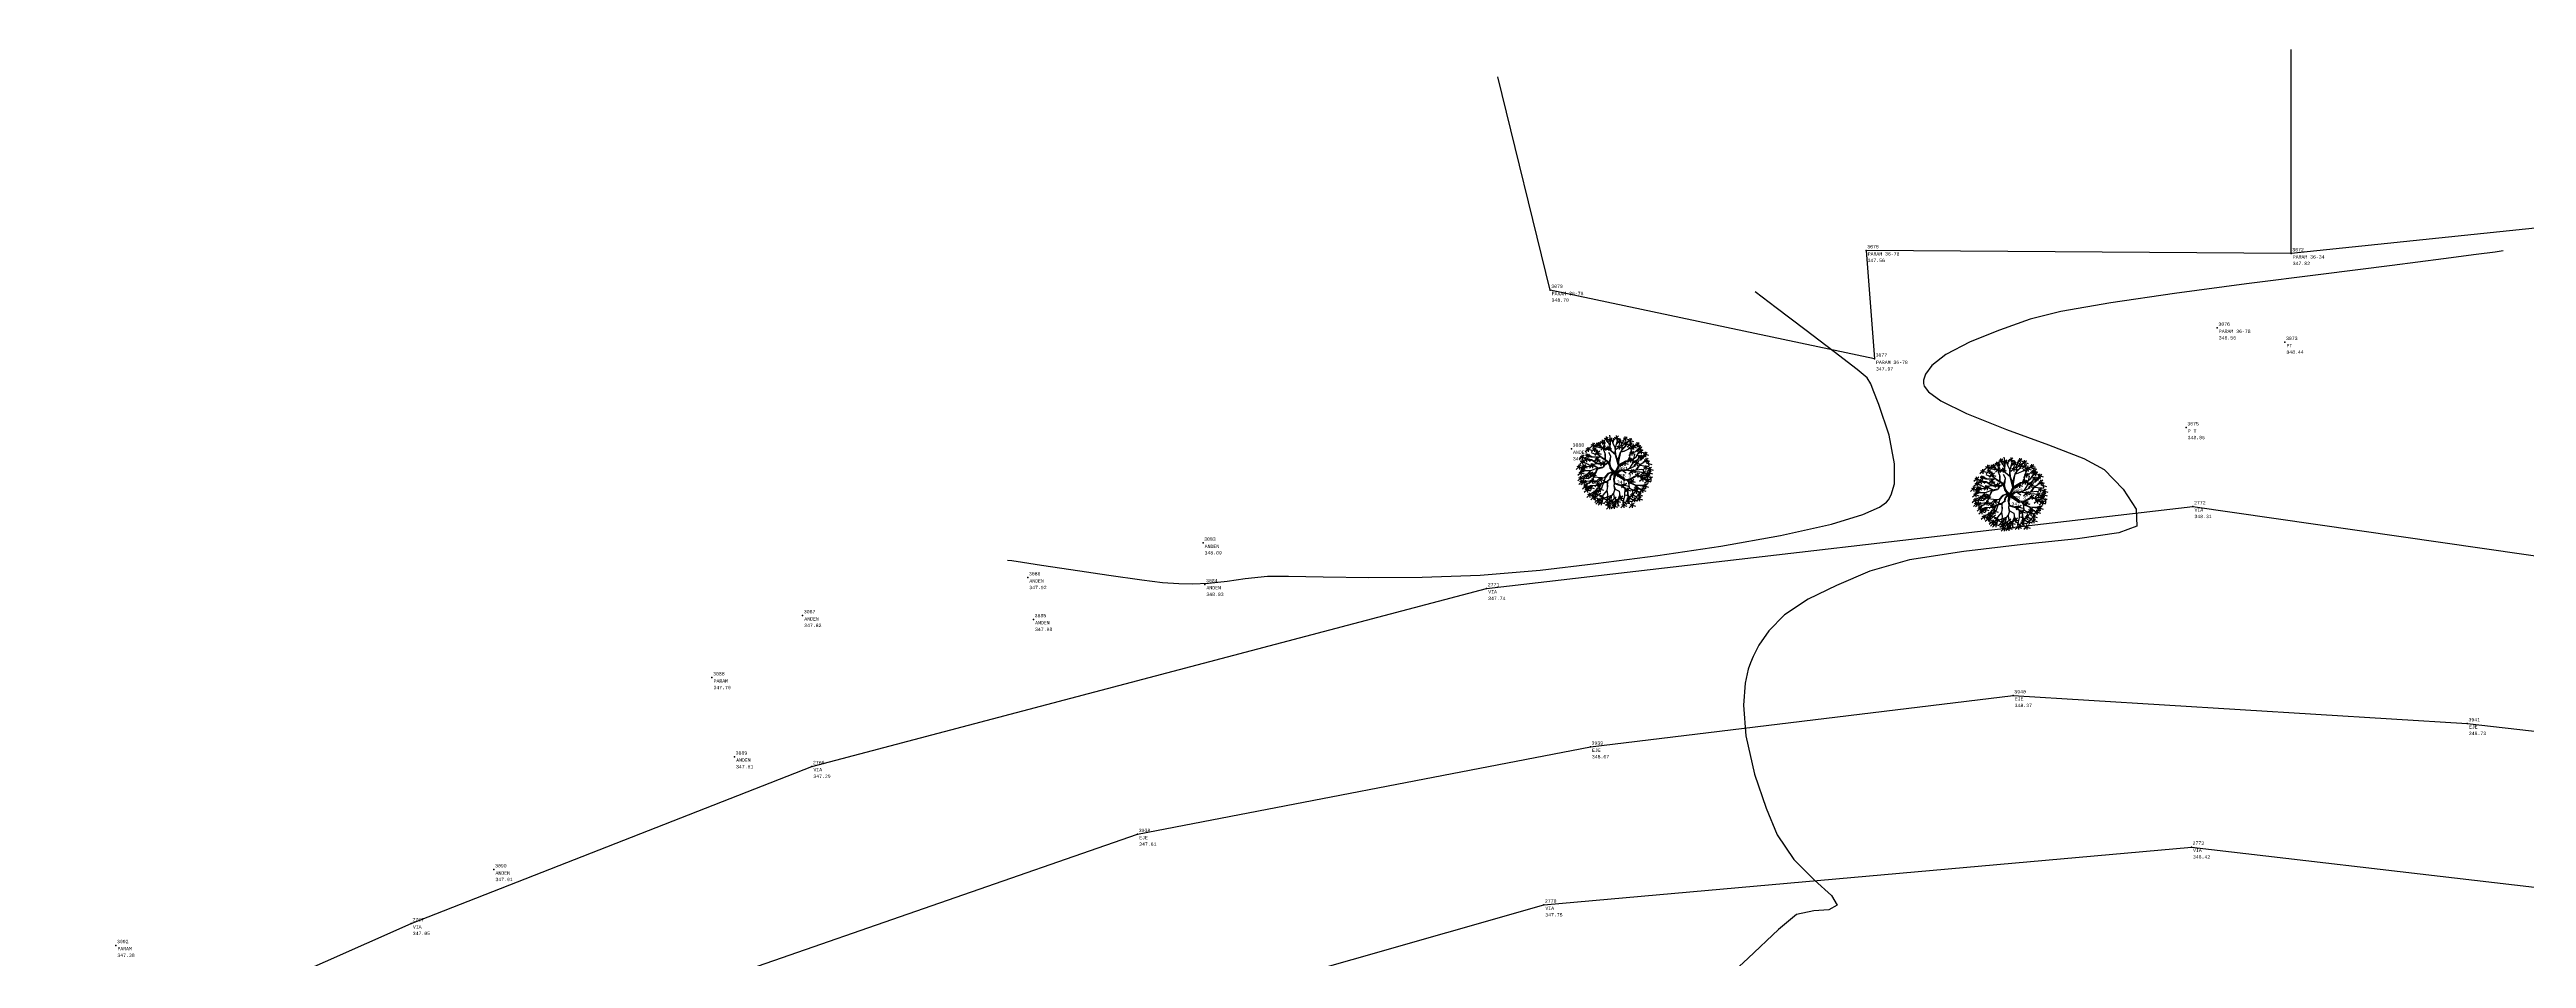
# Model space of a CAD drawing. Header units: metres. Extents: x 5050628 to 5051715, y 2427226 to 2427693.
# Drawn here: x 5051544.2 to 5051581.34, y 2427670.42 to 2427684.05 of the extents above; entities that cross this region are included whole.
import ezdxf
from ezdxf.enums import TextEntityAlignment as Align

# ---------------------------------------------------------------- set-up
doc = ezdxf.new("R2010")
doc.units = ezdxf.units.M
for name, color, linetype in [('1. Eje Vía', 7, 'Continuous'), ('ARBOLES', 3, 'Continuous'), ('C-TOPO-MINR-N', 11, 'Continuous'), ('CVL_PUNTO', 2, 'Continuous'), ('CVL_PUNTO_COR', 2, 'Continuous'), ('CVL_PUNTO_NUM', 2, 'Continuous'), ('Paramento', 7, 'Continuous'), ('Vía', 40, 'Continuous')]:
    doc.layers.add(name, color=color, linetype=linetype)
doc.styles.add('MONOTXT4', font='monotxt4.shx')

# ---------------------------------------------------------------- blocks, each defined once
blk = doc.blocks.new('ar-2')
at = {"layer": 'ARBOLES'}
for p, q in [((28.9, 112.16), (28.92, 111.96)), ((29.06, 112.17), (29.09, 111.97)), ((29.38, 112.27), (29.17, 112.09)), ((29.21, 112.23), (29.44, 112.16)), ((29.29, 112.29), (29.31, 112.09)), ((29.55, 112.41), (29.35, 112.23)), ((29.4, 112.09), (29.36, 112.16)), ((29.38, 112.37), (29.61, 112.3)), ((29.46, 112.43), (29.48, 112.23)), ((29.72, 112.36), (29.51, 112.18)), ((29.54, 112.32), (29.78, 112.24)), ((29.6, 112.49), (29.63, 112.29)), ((29.98, 112.46), (29.78, 112.27)), ((29.81, 112.41), (30.04, 112.34)), ((29.89, 112.47), (29.91, 112.27)), ((30.1, 112.29), (29.89, 112.1)), ((29.93, 112.24), (30.16, 112.17)), ((30, 112.31), (30.03, 112.1)), ((30.34, 112.21), (30.14, 112.03)), ((30.35, 112.42), (30.15, 112.24)), ((30.17, 112.17), (30.4, 112.1)), ((30.18, 112.38), (30.41, 112.31)), ((30.25, 112.23), (30.27, 112.03)), ((30.26, 112.44), (30.28, 112.24)), ((30.55, 112.34), (30.35, 112.16)), ((30.57, 112.17), (30.36, 111.99)), ((30.38, 112.29), (30.62, 112.22)), ((30.46, 112.36), (30.48, 112.16)), ((30.47, 112.19), (30.49, 111.99)), ((30.86, 112.17), (30.65, 111.99)), ((30.76, 112.19), (30.79, 111.99)), ((28.4, 111.23), (28.19, 111.04)), ((28.23, 111.18), (28.46, 111.11)), ((28.3, 111.24), (28.33, 111.04)), ((28.53, 111.64), (28.32, 111.46)), ((28.54, 111.43), (28.33, 111.25)), ((28.36, 111.6), (28.59, 111.52)), ((28.36, 111.39), (28.6, 111.31)), ((28.6, 111.23), (28.4, 111.05)), ((28.43, 111.66), (28.46, 111.46)), ((28.43, 111.19), (28.66, 111.11)), ((28.44, 111.45), (28.46, 111.25)), ((28.47, 111.13), (28.5, 110.93)), ((28.7, 111.53), (28.5, 111.35)), ((28.51, 111.25), (28.53, 111.05)), ((28.68, 111.44), (28.53, 111.5)), ((28.76, 111.68), (28.56, 111.5)), ((28.79, 111.96), (28.58, 111.78)), ((28.61, 111.92), (28.85, 111.85)), ((28.61, 111.55), (28.63, 111.35)), ((28.67, 111.7), (28.69, 111.5)), ((28.69, 111.98), (28.71, 111.78)), ((28.96, 111.28), (28.76, 111.09)), ((28.99, 112.15), (28.79, 111.96)), ((28.82, 112.1), (29.05, 112.03)), ((29.04, 111.96), (28.84, 111.78)), ((28.87, 111.92), (29.1, 111.85)), ((28.87, 111.29), (28.89, 111.09)), ((29.16, 112.15), (28.95, 111.97)), ((28.95, 111.98), (28.97, 111.78)), ((29.15, 111.54), (28.95, 111.36)), ((29.24, 111.94), (28.97, 112.03)), ((28.98, 111.5), (29.21, 111.43)), ((28.99, 112.1), (29.22, 112.03)), ((29.2, 111.81), (28.99, 111.63)), ((29.02, 111.76), (29.26, 111.69)), ((29.06, 111.56), (29.08, 111.36)), ((29.29, 111.27), (29.08, 111.45)), ((29.1, 111.83), (29.13, 111.63)), ((29.43, 111.38), (29.22, 111.2)), ((29.44, 112.04), (29.24, 111.86)), ((29.25, 111.34), (29.49, 111.26)), ((29.27, 112), (29.5, 111.92)), ((29.33, 111.4), (29.35, 111.2)), ((29.63, 112.03), (29.43, 111.84)), ((29.46, 111.98), (29.69, 111.91)), ((29.54, 112.04), (29.56, 111.84)), ((30.1, 112.06), (29.89, 111.88)), ((29.92, 112.02), (30.16, 111.94)), ((30, 112.08), (30.02, 111.88)), ((30.16, 111.33), (30.39, 111.26)), ((30.24, 111.39), (30.26, 111.19)), ((30.57, 111.51), (30.37, 111.33)), ((30.39, 112.13), (30.63, 112.05)), ((30.4, 111.46), (30.63, 111.39)), ((30.43, 111.92), (30.45, 112)), ((30.45, 111.76), (30.68, 111.69)), ((30.48, 111.53), (30.5, 111.33)), ((30.69, 112.07), (30.49, 111.88)), ((30.52, 112.02), (30.75, 111.95)), ((30.53, 111.83), (30.55, 111.63)), ((30.6, 112.08), (30.62, 111.88)), ((30.6, 111.33), (30.68, 111.67)), ((30.85, 111.38), (30.64, 111.19)), ((30.68, 111.33), (30.91, 111.26)), ((30.69, 112.13), (30.92, 112.06)), ((30.74, 112.05), (30.98, 111.98)), ((30.75, 111.39), (30.78, 111.19)), ((30.96, 111.97), (30.76, 111.79)), ((30.79, 111.93), (31.02, 111.85)), ((31.02, 111.86), (30.81, 111.68)), ((30.81, 111.59), (31.04, 111.52)), ((30.84, 111.82), (31.08, 111.75)), ((30.86, 111.78), (30.96, 111.86)), ((30.87, 111.99), (30.89, 111.79)), ((30.92, 111.88), (30.94, 111.68)), ((31.2, 111.76), (30.99, 111.58)), ((31.22, 111.2), (31.02, 111.01)), ((31.03, 111.72), (31.26, 111.65)), ((31.24, 111.51), (31.03, 111.33)), ((31.05, 111.15), (31.28, 111.08)), ((31.07, 111.46), (31.3, 111.39)), ((31.09, 111.37), (31.23, 111.38)), ((31.11, 111.78), (31.13, 111.58)), ((31.13, 111.21), (31.15, 111.01)), ((31.14, 111.53), (31.17, 111.33)), ((31.16, 111.32), (31.4, 111.25)), ((31.39, 111.13), (31.19, 110.94)), ((31.24, 111.38), (31.27, 111.18)), ((31.3, 111.14), (31.32, 110.94)), ((28.47, 110.74), (28.26, 110.56)), ((28.48, 110.97), (28.27, 110.79)), ((28.3, 110.7), (28.53, 110.63)), ((28.31, 110.93), (28.54, 110.85)), ((28.51, 110.58), (28.31, 110.4)), ((28.34, 110.54), (28.57, 110.47)), ((28.57, 111.11), (28.36, 110.93)), ((28.37, 110.76), (28.4, 110.56)), ((28.38, 110.99), (28.41, 110.79)), ((28.61, 110.58), (28.4, 110.39)), ((28.42, 110.6), (28.44, 110.4)), ((28.44, 110.53), (28.67, 110.46)), ((28.67, 110.39), (28.46, 110.2)), ((28.7, 110.84), (28.49, 110.65)), ((28.51, 110.6), (28.54, 110.39)), ((28.53, 110.79), (28.76, 110.72)), ((28.74, 110.25), (28.53, 110.07)), ((28.56, 110.21), (28.8, 110.14)), ((28.57, 110.4), (28.6, 110.2)), ((28.6, 110.85), (28.63, 110.65)), ((28.64, 110.27), (28.67, 110.07)), ((28.88, 110.93), (28.67, 110.74)), ((28.9, 110.35), (28.69, 110.17)), ((28.7, 110.88), (28.94, 110.81)), ((28.72, 110.31), (28.96, 110.23)), ((28.95, 110.63), (28.75, 110.45)), ((28.98, 110.9), (28.77, 110.72)), ((28.78, 110.94), (28.8, 110.74)), ((28.78, 110.58), (29.01, 110.51)), ((28.8, 110.37), (28.82, 110.17)), ((28.81, 110.86), (29.04, 110.79)), ((29.05, 110.12), (28.84, 109.94)), ((28.86, 110.65), (28.88, 110.45)), ((28.88, 110.08), (29.11, 110.01)), ((28.89, 110.92), (28.91, 110.72)), ((28.95, 110.14), (28.98, 109.94)), ((29.18, 110.49), (28.98, 110.31)), ((29.01, 110.45), (29.24, 110.37)), ((29.09, 110.51), (29.11, 110.31)), ((29.32, 110.69), (29.11, 110.5)), ((29.11, 110.23), (29.35, 110.16)), ((29.15, 110.64), (29.38, 110.57)), ((29.23, 110.7), (29.25, 110.5)), ((30.33, 110.45), (30.12, 110.26)), ((30.16, 110.4), (30.39, 110.33)), ((30.45, 110.25), (30.24, 110.06)), ((30.28, 110.2), (30.51, 110.13)), ((30.35, 110.26), (30.38, 110.06)), ((30.63, 110.61), (30.42, 110.43)), ((30.64, 111.02), (30.43, 110.84)), ((30.45, 110.57), (30.69, 110.5)), ((30.47, 110.98), (30.7, 110.91)), ((30.53, 110.63), (30.55, 110.43)), ((30.54, 111.04), (30.57, 110.84)), ((30.81, 110.32), (30.61, 110.14)), ((30.81, 110.19), (30.61, 110.01)), ((30.64, 110.28), (30.87, 110.21)), ((30.87, 110.88), (30.66, 110.7)), ((30.72, 110.34), (30.74, 110.14)), ((30.72, 110.21), (30.74, 110.01)), ((30.77, 110.9), (30.8, 110.7)), ((30.85, 110.07), (30.87, 109.87)), ((31.08, 110.24), (30.87, 110.06)), ((31.09, 110.71), (30.88, 110.53)), ((30.88, 110.23), (31.01, 110.06)), ((30.9, 110.2), (31.14, 110.12)), ((31.13, 110.97), (30.92, 110.79)), ((30.92, 110.67), (31.15, 110.6)), ((30.98, 110.26), (31.01, 110.06)), ((30.99, 110.73), (31.02, 110.53)), ((31.2, 110.41), (30.99, 110.22)), ((31.03, 110.99), (31.06, 110.79)), ((31.28, 110.82), (31.07, 110.64)), ((31.3, 110.63), (31.09, 110.45)), ((31.1, 110.78), (31.34, 110.7)), ((31.11, 110.42), (31.13, 110.22)), ((31.13, 110.59), (31.36, 110.52)), ((31.37, 110.97), (31.16, 110.79)), ((31.18, 110.84), (31.2, 110.64)), ((31.19, 110.93), (31.43, 110.85)), ((31.21, 110.65), (31.23, 110.45)), ((31.22, 111.08), (31.45, 111.01)), ((31.43, 110.73), (31.23, 110.54)), ((31.27, 110.99), (31.3, 110.79)), ((31.34, 110.74), (31.36, 110.54)), ((28.85, 110.04), (28.64, 109.85)), ((28.67, 109.99), (28.91, 109.92)), ((28.75, 110.05), (28.78, 109.85)), ((29.01, 109.94), (28.81, 109.76)), ((28.84, 109.9), (29.07, 109.82)), ((28.92, 109.96), (28.94, 109.76)), ((28.97, 109.92), (29, 109.72)), ((29.19, 109.82), (28.98, 109.64)), ((29.24, 110.04), (29.03, 109.86)), ((29.23, 109.75), (29.03, 109.57)), ((29.06, 109.99), (29.3, 109.92)), ((29.09, 109.84), (29.11, 109.64)), ((29.33, 109.72), (29.12, 109.53)), ((29.14, 109.77), (29.16, 109.57)), ((29.16, 109.67), (29.39, 109.6)), ((29.18, 109.91), (29.41, 109.84)), ((29.23, 109.84), (29.46, 109.77)), ((29.24, 109.74), (29.26, 109.53)), ((29.6, 109.82), (29.4, 109.63)), ((29.46, 109.65), (29.69, 109.58)), ((29.68, 109.55), (29.48, 109.36)), ((29.51, 109.83), (29.53, 109.63)), ((29.51, 109.52), (29.63, 109.68)), ((29.51, 109.5), (29.74, 109.43)), ((29.54, 109.71), (29.56, 109.51)), ((29.58, 109.9), (29.6, 109.7)), ((29.59, 109.56), (29.61, 109.36)), ((29.65, 109.67), (29.89, 109.6)), ((29.89, 109.87), (29.68, 109.69)), ((29.89, 109.56), (29.68, 109.37)), ((29.9, 109.77), (29.7, 109.59)), ((29.71, 109.51), (29.95, 109.44)), ((29.73, 109.74), (29.75, 109.53)), ((29.79, 109.57), (29.81, 109.37)), ((30.01, 109.76), (29.8, 109.58)), ((29.87, 109.75), (29.83, 109.61)), ((29.83, 109.61), (29.85, 109.48)), ((29.84, 109.72), (30.07, 109.65)), ((29.91, 109.78), (29.94, 109.58)), ((30.17, 109.91), (29.96, 109.72)), ((29.99, 109.86), (30.23, 109.79)), ((30.28, 109.6), (30.08, 109.42)), ((30.11, 109.56), (30.34, 109.48)), ((30.17, 109.62), (30.21, 109.52)), ((30.19, 109.62), (30.21, 109.42)), ((30.47, 109.8), (30.26, 109.61)), ((30.29, 109.96), (30.53, 109.88)), ((30.3, 109.75), (30.53, 109.68)), ((30.38, 109.81), (30.4, 109.61)), ((30.65, 110.02), (30.44, 109.84)), ((30.65, 109.61), (30.44, 109.42)), ((30.47, 109.56), (30.71, 109.49)), ((30.48, 109.98), (30.71, 109.91)), ((30.74, 109.83), (30.54, 109.65)), ((30.55, 110.04), (30.58, 109.84)), ((30.55, 109.62), (30.57, 109.42)), ((30.57, 109.78), (30.8, 109.71)), ((30.65, 109.85), (30.67, 109.65)), ((30.94, 109.88), (30.73, 109.7)), ((30.94, 110.05), (30.74, 109.87)), ((30.77, 110.01), (31, 109.93)), ((30.77, 109.83), (31, 109.76)), ((30.84, 109.9), (30.87, 109.7))]:
    blk.add_line(p, q, dxfattribs=at)
at = {"layer": 'ARBOLES', "color": 27}
for p, q in [((29.24, 111.99), (29.14, 112.17)), ((29.28, 111.97), (29.16, 112.19)), ((29.41, 112.15), (29.39, 112.29)), ((29.64, 112.03), (29.5, 112.31)), ((29.62, 112.38), (29.64, 112.18)), ((29.64, 112.22), (29.62, 112.34)), ((29.64, 111.99), (29.66, 112.35)), ((29.64, 112.34), (29.65, 112.22)), ((29.64, 112.04), (29.64, 112.22)), ((29.76, 112.14), (29.69, 112.34)), ((29.76, 112.14), (29.79, 112.36)), ((29.86, 111.96), (29.97, 112.36)), ((30.13, 112.13), (30.05, 112.35)), ((30.14, 112.14), (30.23, 112.3)), ((30.3, 112.03), (30.4, 112.25)), ((28.64, 111.16), (28.42, 111.14)), ((28.43, 111.16), (28.56, 111.17)), ((28.72, 111.15), (28.44, 111.2)), ((28.71, 111.25), (28.48, 111.36)), ((28.53, 111.49), (28.76, 111.42)), ((28.59, 111.64), (28.82, 111.57)), ((28.85, 111.56), (28.61, 111.66)), ((28.85, 111.56), (28.64, 111.67)), ((28.9, 111.56), (28.65, 111.69)), ((28.85, 111.44), (28.68, 111.44)), ((28.83, 111.17), (28.71, 111.25)), ((28.82, 111.17), (28.72, 111.15)), ((28.85, 111.43), (28.75, 111.37)), ((28.79, 111.23), (29.02, 111.16)), ((29.12, 111.09), (28.81, 111.28)), ((29.02, 111.28), (28.82, 111.17)), ((28.98, 111.68), (28.85, 111.74)), ((29.25, 111.56), (28.85, 111.56)), ((29.09, 111.3), (28.85, 111.44)), ((29.04, 111.3), (28.85, 111.43)), ((29.04, 111.84), (28.91, 111.98)), ((29.09, 111.68), (28.98, 111.68)), ((29, 111.17), (29.14, 111.1)), ((29.25, 111.25), (29.02, 111.28)), ((29.1, 111.68), (29.04, 111.84)), ((29.23, 111.27), (29.04, 111.3)), ((29.25, 111.96), (29.09, 112.15)), ((29.28, 111.26), (29.09, 111.3)), ((29.26, 111.56), (29.1, 111.68)), ((29.34, 111.13), (29.1, 111.09)), ((29.11, 111.07), (29.33, 111.12)), ((29.12, 112.15), (29.24, 111.99)), ((29.38, 111.89), (29.25, 111.96)), ((29.49, 111.41), (29.25, 111.56)), ((29.41, 111.26), (29.26, 111.26)), ((29.56, 111.33), (29.27, 111.53)), ((29.38, 111.9), (29.28, 111.97)), ((29.46, 111.28), (29.28, 111.26)), ((29.47, 111.28), (29.34, 111.13)), ((29.43, 111.28), (29.34, 111.13)), ((29.35, 112.06), (29.37, 111.86)), ((29.37, 111.84), (29.41, 112.15)), ((29.42, 111.73), (29.37, 111.84)), ((29.37, 111.84), (29.42, 111.68)), ((29.49, 111.89), (29.38, 111.9)), ((29.59, 111.88), (29.38, 111.89)), ((29.42, 111.68), (29.41, 111.47)), ((29.44, 111.46), (29.42, 111.73)), ((29.54, 111.33), (29.46, 111.28)), ((29.55, 111.31), (29.47, 111.28)), ((29.62, 111.89), (29.49, 111.89)), ((29.62, 111.33), (29.49, 111.41)), ((29.55, 111.31), (29.63, 111.14)), ((29.59, 111.27), (29.56, 111.33)), ((29.66, 111.6), (29.58, 111.76)), ((29.86, 111.66), (29.59, 111.88)), ((29.6, 111.35), (29.66, 111.59)), ((29.64, 111.11), (29.6, 111.32)), ((29.62, 111.89), (29.64, 112.04)), ((29.66, 111.13), (29.62, 111.33)), ((29.63, 111.35), (29.66, 111.6)), ((29.67, 111.83), (29.64, 111.99)), ((29.64, 111.91), (29.64, 111.86)), ((29.75, 110.97), (29.64, 111.11)), ((29.76, 110.99), (29.66, 111.13)), ((29.88, 111.66), (29.67, 111.83)), ((29.85, 111.96), (29.76, 112.14)), ((29.84, 111.7), (29.86, 111.95)), ((29.87, 111.68), (29.85, 111.96)), ((29.85, 110.92), (29.98, 111.2)), ((29.85, 110.92), (30, 111.18)), ((29.98, 111.2), (29.86, 111.66)), ((29.97, 111.38), (29.88, 111.66)), ((29.92, 110.99), (30.02, 111.16)), ((29.96, 111.42), (30.07, 111.77)), ((30, 111.35), (29.97, 111.38)), ((30, 111.18), (29.97, 111.35)), ((29.98, 111.38), (30.02, 111.53)), ((30, 111.37), (30.08, 111.79)), ((30.02, 111.18), (30, 111.35)), ((30.02, 111.25), (30.3, 111.41)), ((30.03, 111.21), (30.25, 111.36)), ((30.04, 111.18), (30.31, 111.4)), ((30.08, 111.79), (30.14, 111.88)), ((30.09, 111.78), (30.22, 111.82)), ((30.1, 111.81), (30.23, 111.83)), ((30.14, 111.88), (30.13, 112.13)), ((30.33, 111.38), (30.13, 111.19)), ((30.14, 111.92), (30.3, 112.04)), ((30.15, 111.88), (30.3, 112.03)), ((30.22, 111.82), (30.43, 111.91)), ((30.3, 111.41), (30.42, 111.42)), ((30.31, 111.4), (30.47, 111.41)), ((30.38, 111.42), (30.46, 111.59)), ((30.62, 111.81), (30.42, 111.63)), ((30.42, 111.42), (30.45, 111.5)), ((30.43, 111.91), (30.74, 112.06)), ((30.45, 111.5), (30.49, 111.7)), ((30.47, 111.41), (30.56, 111.45)), ((30.47, 111.09), (30.61, 111.32)), ((30.48, 111.71), (30.55, 111.89)), ((30.49, 111.7), (30.7, 111.8)), ((30.49, 111.09), (30.72, 111.21)), ((30.5, 111.74), (30.69, 111.79)), ((30.55, 111.89), (30.6, 111.96)), ((30.56, 111.45), (30.74, 111.58)), ((30.6, 111.96), (30.62, 112.12)), ((30.61, 111.37), (30.79, 111.44)), ((30.61, 111.32), (30.78, 111.43)), ((30.7, 111.8), (30.86, 111.96)), ((30.73, 111.02), (30.88, 111.22)), ((30.74, 111.58), (30.86, 111.78)), ((30.76, 111.86), (30.87, 111.94)), ((30.76, 111.85), (30.88, 111.92)), ((30.98, 111.64), (30.77, 111.45)), ((30.78, 111.65), (31.02, 111.58)), ((30.78, 111.43), (30.94, 111.45)), ((30.78, 111.04), (30.89, 111.23)), ((30.79, 111.43), (30.89, 111.62)), ((30.88, 111.22), (31.09, 111.37)), ((30.89, 111.65), (30.91, 111.45)), ((30.89, 111.22), (31.27, 111.17)), ((30.94, 111.45), (31.09, 111.65)), ((30.94, 111.45), (31.12, 111.61)), ((28.4, 111.06), (28.63, 110.99)), ((28.79, 110.98), (28.41, 111.01)), ((28.41, 110.99), (28.77, 110.98)), ((28.65, 110.82), (28.42, 110.71)), ((28.7, 110.64), (28.46, 110.67)), ((28.57, 110.53), (28.46, 110.5)), ((28.63, 110.53), (28.47, 110.48)), ((28.5, 110.34), (28.73, 110.27)), ((28.8, 110.5), (28.53, 110.34)), ((28.75, 110.54), (28.54, 110.53)), ((28.86, 110.36), (28.58, 110.27)), ((28.71, 110.28), (28.58, 110.26)), ((28.6, 110.23), (28.71, 110.28)), ((28.61, 110.21), (28.84, 110.34)), ((28.92, 110.56), (28.63, 110.53)), ((28.8, 110.98), (28.65, 110.82)), ((28.85, 110.74), (28.7, 110.64)), ((28.99, 110.1), (28.75, 109.98)), ((29.1, 111.09), (28.8, 110.98)), ((28.99, 110.79), (28.8, 110.5)), ((28.98, 110.81), (28.85, 110.74)), ((29.11, 110.34), (28.86, 110.36)), ((29.28, 110.68), (28.92, 110.72)), ((29.06, 110.54), (28.92, 110.56)), ((29.07, 110.53), (28.92, 110.44)), ((29.03, 110.16), (28.96, 109.79)), ((29.07, 111.07), (28.97, 110.8)), ((29.09, 110.25), (28.97, 109.77)), ((29.1, 111.06), (28.98, 110.81)), ((29.08, 110.25), (28.99, 110.1)), ((29.18, 110.67), (29.06, 110.54)), ((29.18, 110.28), (29.08, 110.25)), ((29.29, 110.27), (29.08, 110.09)), ((29.27, 110.25), (29.1, 110.05)), ((29.23, 110.43), (29.11, 110.34)), ((29.12, 110.33), (29.23, 110.41)), ((29.23, 110.41), (29.17, 110.28)), ((29.41, 110.69), (29.18, 110.67)), ((29.25, 110.43), (29.18, 110.28)), ((29.19, 110.29), (29.21, 110.09)), ((29.41, 110.51), (29.23, 110.43)), ((29.43, 110.49), (29.25, 110.43)), ((29.42, 110.69), (29.27, 110.25)), ((29.49, 110.15), (29.32, 109.95)), ((29.54, 110.87), (29.38, 110.69)), ((29.55, 110.86), (29.41, 110.69)), ((29.51, 110.52), (29.41, 110.51)), ((29.43, 110.69), (29.58, 110.87)), ((29.5, 110.48), (29.43, 110.49)), ((29.52, 110.33), (29.49, 110.15)), ((29.5, 110.52), (29.52, 110.33)), ((29.5, 110.16), (29.52, 109.98)), ((29.61, 110.61), (29.51, 110.53)), ((29.58, 110.58), (29.51, 110.52)), ((29.52, 110.31), (29.53, 110.51)), ((29.74, 110.94), (29.54, 110.87)), ((29.76, 110.92), (29.55, 110.86)), ((29.63, 110.6), (29.58, 110.58)), ((29.64, 110.77), (29.61, 110.61)), ((29.65, 110.74), (29.63, 110.6)), ((29.76, 110.92), (29.64, 111.1)), ((29.85, 110.92), (29.65, 110.74)), ((29.66, 110.77), (29.78, 110.94)), ((29.81, 110.92), (29.66, 110.77)), ((29.86, 110.92), (29.75, 110.97)), ((29.86, 110.92), (29.76, 110.99)), ((29.81, 110.87), (29.77, 110.62)), ((29.85, 110.92), (29.78, 110.61)), ((29.78, 110.61), (29.81, 110.46)), ((29.83, 110.2), (29.78, 110.04)), ((29.8, 110.45), (29.79, 110.36)), ((29.82, 110.43), (29.79, 110.36)), ((29.79, 110.36), (29.84, 110.21)), ((29.79, 110.36), (29.82, 110.18)), ((29.86, 110.81), (29.8, 110.62)), ((29.8, 110.62), (29.82, 110.47)), ((29.81, 110.46), (29.89, 110.41)), ((29.82, 110.47), (29.91, 110.43)), ((29.84, 110.21), (30.02, 110.12)), ((29.85, 110.92), (29.89, 110.81)), ((29.89, 110.95), (29.88, 110.92)), ((29.88, 110.92), (29.9, 110.82)), ((29.89, 110.81), (30.22, 110.6)), ((29.89, 110.41), (30.12, 110.34)), ((29.9, 110.82), (29.92, 110.92)), ((29.91, 110.43), (30.09, 110.37)), ((29.92, 110.94), (30.04, 111.02)), ((29.92, 110.92), (29.92, 110.99)), ((29.92, 110.91), (30.02, 110.99)), ((29.93, 110.9), (30.29, 110.62)), ((29.94, 110.8), (29.93, 110.87)), ((29.93, 110.87), (30.21, 110.66)), ((30.2, 110.63), (29.94, 110.8)), ((29.95, 110.89), (30.09, 111)), ((30.21, 110.66), (29.97, 110.81)), ((30.02, 110.99), (30.1, 111.02)), ((30.02, 110.12), (30.04, 109.92)), ((30.29, 110.41), (30.06, 110.38)), ((30.09, 111), (30.15, 111)), ((30.1, 111.02), (30.3, 111.02)), ((30.12, 110.37), (30.25, 110.26)), ((30.12, 110.34), (30.25, 110.25)), ((30.13, 110.37), (30.29, 110.41)), ((30.15, 111), (30.31, 110.89)), ((30.19, 110.99), (30.32, 111.01)), ((30.29, 110.62), (30.2, 110.63)), ((30.22, 110.6), (30.34, 110.59)), ((30.25, 110.25), (30.24, 109.93)), ((30.26, 110.26), (30.38, 110.07)), ((30.28, 111.02), (30.47, 111.09)), ((30.3, 111.02), (30.42, 110.99)), ((30.31, 110.62), (30.37, 110.62)), ((30.34, 110.59), (30.42, 110.49)), ((30.35, 111.02), (30.48, 111.09)), ((30.37, 110.62), (30.5, 110.65)), ((30.38, 110.07), (30.4, 109.88)), ((30.4, 110.58), (30.45, 110.49)), ((30.41, 110.58), (30.53, 110.64)), ((30.42, 110.99), (30.73, 111.02)), ((30.42, 110.49), (30.7, 110.37)), ((30.42, 110.49), (30.43, 110.28)), ((30.45, 110.28), (30.43, 110.48)), ((30.43, 110.28), (30.55, 110.19)), ((30.45, 110.49), (30.69, 110.39)), ((30.5, 110.65), (30.74, 110.79)), ((30.53, 110.99), (30.66, 110.99)), ((30.53, 110.64), (30.73, 110.77)), ((30.55, 110.19), (30.61, 109.97)), ((30.57, 110.17), (30.81, 110.1)), ((30.58, 110.19), (30.83, 110.11)), ((30.63, 111), (30.72, 110.95)), ((30.64, 110.15), (30.87, 110.07)), ((30.68, 110.36), (30.88, 110.23)), ((30.69, 110.84), (30.93, 110.76)), ((30.69, 110.39), (31, 110.35)), ((30.7, 110.37), (31.02, 110.38)), ((30.72, 110.95), (30.91, 110.94)), ((30.73, 110.77), (30.9, 110.74)), ((30.74, 110.79), (30.88, 110.75)), ((30.75, 111.02), (30.98, 111.05)), ((30.83, 110.11), (30.91, 109.98)), ((30.88, 110.75), (31.2, 110.79)), ((30.9, 110.74), (31.16, 110.63)), ((30.91, 110.94), (31.29, 110.87)), ((31.14, 110.61), (30.91, 110.72)), ((31.18, 110.81), (30.92, 110.76)), ((30.96, 110.93), (31.19, 110.85)), ((30.98, 111.05), (31.06, 111.04)), ((31, 110.35), (31.1, 110.19)), ((31.02, 110.38), (31.23, 110.44)), ((31.03, 110.36), (31.26, 110.29)), ((31.26, 110.6), (31.14, 110.62)), ((31.25, 110.58), (31.14, 110.61)), ((31.16, 110.63), (31.27, 110.62)), ((31.3, 110.8), (31.18, 110.81)), ((31.2, 110.79), (31.29, 110.75)), ((31.3, 110.78), (31.22, 110.79)), ((29.22, 109.77), (29.08, 109.69)), ((29.68, 109.92), (29.22, 109.77)), ((29.25, 109.78), (29.71, 109.95)), ((29.3, 109.68), (29.26, 109.62)), ((29.32, 109.95), (29.3, 109.68)), ((29.63, 109.69), (29.43, 109.51)), ((29.68, 109.88), (29.47, 109.7)), ((29.66, 109.73), (29.47, 109.52)), ((29.52, 109.98), (29.49, 109.75)), ((29.66, 109.72), (29.54, 109.51)), ((29.68, 109.92), (29.66, 109.73)), ((29.78, 110.03), (29.68, 109.92)), ((29.78, 110.04), (29.79, 109.88)), ((29.79, 109.88), (29.87, 109.75)), ((29.87, 109.75), (30, 109.49)), ((30.04, 109.92), (29.96, 109.75)), ((30.02, 109.91), (29.96, 109.76)), ((29.96, 109.75), (29.96, 109.49)), ((30.03, 109.97), (30.02, 109.91)), ((30.04, 109.92), (30.1, 109.77)), ((30.07, 109.92), (30.09, 109.72)), ((30.1, 109.77), (30.34, 109.57)), ((30.24, 109.93), (30.17, 109.62)), ((30.37, 110.05), (30.38, 109.85)), ((30.4, 109.59), (30.37, 109.84)), ((30.38, 109.85), (30.42, 109.59)), ((30.39, 109.88), (30.44, 109.59)), ((30.4, 109.88), (30.65, 109.73)), ((30.61, 109.97), (30.77, 109.85))]:
    blk.add_line(p, q, dxfattribs=at)

msp = doc.modelspace()

# ---------------------------------------------------------------- linework, layer by layer
at = {"layer": '1. Eje Vía', "elevation": 280.286, "flags": 128}
msp.add_lwpolyline([(5051542.476, 2427664.661), (5051548.504, 2427667.464), (5051554.589, 2427670.228), (5051560.516, 2427672.285), (5051567.305, 2427673.596), (5051573.644, 2427674.365), (5051580.454, 2427673.946), (5051586.673, 2427673.236), (5051592.858, 2427672.363), (5051600.825, 2427670.745), (5051607.092, 2427669.006), (5051613.712, 2427667.94), (5051620.059, 2427666.438), (5051626.599, 2427664.856), (5051632.613, 2427663.545), (5051638.513, 2427662.883), (5051644.52, 2427662.457), (5051650.851, 2427662.303), (5051656.955, 2427662.685), (5051664.269, 2427664.13)], dxfattribs=at)
at = {"layer": 'C-TOPO-MINR-N', "color": 32, "linetype": 'Continuous', "lineweight": -3}
for points in [[(5051580.994, 2427681.034, 348.966), (5051580.87, 2427681.016, 348.966), (5051580.589, 2427680.978, 348.966), (5051580.095, 2427680.914, 348.966), (5051579.329, 2427680.817, 348.966), (5051578.26, 2427680.682, 348.966), (5051577.144, 2427680.54, 348.966), (5051576.066, 2427680.395, 348.966), (5051575.111, 2427680.254, 348.966), (5051574.361, 2427680.124, 348.966), (5051573.901, 2427680.011, 348.966), (5051573.438, 2427679.844, 348.966), (5051573.001, 2427679.669, 348.966), (5051572.634, 2427679.48, 348.966), (5051572.424, 2427679.317, 348.966), (5051572.329, 2427679.185, 348.966), (5051572.302, 2427679.093, 348.966), (5051572.3, 2427679.045, 348.966), (5051572.31, 2427679.004, 348.966), (5051572.373, 2427678.918, 348.966), (5051572.56, 2427678.783, 348.966), (5051572.943, 2427678.594, 348.966), (5051573.547, 2427678.355, 348.966), (5051574.175, 2427678.126, 348.966), (5051574.703, 2427677.922, 348.966), (5051575.009, 2427677.756, 348.966), (5051575.295, 2427677.46, 348.966), (5051575.487, 2427677.163, 348.966), (5051575.499, 2427676.905, 348.966), (5051575.227, 2427676.804, 348.966), (5051574.61, 2427676.717, 348.966), (5051573.789, 2427676.629, 348.966), (5051572.903, 2427676.528, 348.966), (5051572.091, 2427676.399, 348.966), (5051571.493, 2427676.23, 348.966), (5051570.996, 2427676.015, 348.966), (5051570.572, 2427675.81, 348.966), (5051570.218, 2427675.574, 348.966), (5051569.983, 2427675.338, 348.966), (5051569.833, 2427675.12, 348.966), (5051569.747, 2427674.95, 348.966), (5051569.707, 2427674.857, 348.966), (5051569.672, 2427674.759, 348.966), (5051569.624, 2427674.553, 348.966), (5051569.6, 2427674.222, 348.966), (5051569.638, 2427673.76, 348.966), (5051569.767, 2427673.189, 348.966), (5051569.939, 2427672.677, 348.966), (5051570.106, 2427672.278, 348.966), (5051570.358, 2427671.905, 348.966), (5051570.666, 2427671.598, 348.966), (5051570.919, 2427671.367, 348.966), (5051571.006, 2427671.22, 348.966), (5051570.882, 2427671.15, 348.966), (5051570.654, 2427671.139, 348.966), (5051570.398, 2427671.082, 348.966), (5051570.126, 2427670.858, 348.966), (5051569.67, 2427670.425, 348.966), (5051569.129, 2427669.929, 348.966)], [(5051558.565, 2427676.398, 348.966), (5051558.632, 2427676.389, 348.966), (5051558.79, 2427676.365, 348.966), (5051559.077, 2427676.322, 348.966), (5051559.517, 2427676.255, 348.966), (5051560.086, 2427676.17, 348.966), (5051560.578, 2427676.1, 348.966), (5051560.888, 2427676.063, 348.966), (5051561.135, 2427676.046, 348.966), (5051561.332, 2427676.043, 348.966), (5051561.58, 2427676.052, 348.966), (5051561.858, 2427676.079, 348.966), (5051562.129, 2427676.119, 348.966), (5051562.466, 2427676.154, 348.966), (5051562.781, 2427676.156, 348.966), (5051563.301, 2427676.145, 348.966), (5051563.982, 2427676.135, 348.966), (5051564.781, 2427676.139, 348.966), (5051565.651, 2427676.171, 348.966), (5051566.55, 2427676.246, 348.966), (5051567.388, 2427676.344, 348.966), (5051568.317, 2427676.466, 348.966), (5051569.263, 2427676.608, 348.966), (5051570.155, 2427676.766, 348.966), (5051570.919, 2427676.937, 348.966), (5051571.39, 2427677.08, 348.966), (5051571.638, 2427677.191, 348.966), (5051571.743, 2427677.265, 348.966), (5051571.777, 2427677.303, 348.966), (5051571.817, 2427677.374, 348.966), (5051571.864, 2427677.542, 348.966), (5051571.866, 2427677.841, 348.966), (5051571.783, 2427678.27, 348.966), (5051571.632, 2427678.73, 348.966), (5051571.546, 2427678.947, 348.966), (5051571.508, 2427679.042, 348.966), (5051571.457, 2427679.13, 348.966), (5051571.305, 2427679.253, 348.966), (5051570.959, 2427679.52, 348.966), (5051570.52, 2427679.855, 348.966), (5051570.091, 2427680.181, 348.966), (5051569.776, 2427680.421, 348.966)]]:
    msp.add_polyline3d(points, dxfattribs=at)
at = {"layer": 'CVL_PUNTO', "color": 4}
for p in [(5051571.439, 2427681.039, 348.026), (5051571.439, 2427681.039, 348.026), (5051577.813, 2427680.994, 348.289), (5051577.813, 2427680.994, 348.289), (5051566.701, 2427680.445, 349.166), (5051566.701, 2427680.445, 349.166), (5051576.704, 2427679.878, 349.027), (5051576.704, 2427679.878, 349.027), (5051577.718, 2427679.665, 348.909), (5051577.718, 2427679.665, 348.909), (5051571.564, 2427679.413, 348.438), (5051571.564, 2427679.413, 348.438), (5051576.238, 2427678.383, 349.312), (5051576.238, 2427678.383, 349.312), (5051567.021, 2427678.065, 349.02), (5051567.021, 2427678.065, 349.02), (5051567.678, 2427677.713, 349.253), (5051567.678, 2427677.713, 349.253), (5051573.595, 2427677.384, 348.119), (5051573.595, 2427677.384, 348.119), (5051576.339, 2427677.199, 348.773), (5051576.339, 2427677.199, 348.773), (5051561.497, 2427676.654, 348.561), (5051561.497, 2427676.654, 348.561), (5051558.869, 2427676.134, 348.391), (5051558.869, 2427676.134, 348.391), (5051561.524, 2427676.032, 348.492), (5051561.524, 2427676.032, 348.492), (5051565.749, 2427675.971, 348.211), (5051565.749, 2427675.971, 348.211), (5051555.494, 2427675.566, 348.282), (5051555.494, 2427675.566, 348.282), (5051558.955, 2427675.507, 348.448), (5051558.955, 2427675.507, 348.448), (5051554.134, 2427674.634, 348.259), (5051554.134, 2427674.634, 348.259), (5051573.644, 2427674.365, 348.836), (5051573.644, 2427674.365, 348.836), (5051580.454, 2427673.946, 349.198), (5051580.454, 2427673.946, 349.198), (5051554.472, 2427673.447, 348.077), (5051554.472, 2427673.447, 348.077), (5051555.631, 2427673.303, 347.761), (5051555.631, 2427673.303, 347.761), (5051567.305, 2427673.596, 348.54), (5051567.305, 2427673.596, 348.54), (5051560.516, 2427672.285, 348.073), (5051560.516, 2427672.285, 348.073), (5051576.317, 2427672.094, 348.882), (5051576.317, 2427672.094, 348.882), (5051550.864, 2427671.755, 348.376), (5051550.864, 2427671.755, 348.376), (5051566.606, 2427671.225, 348.22), (5051566.606, 2427671.225, 348.22), (5051549.625, 2427670.946, 347.52), (5051549.625, 2427670.946, 347.52), (5051545.195, 2427670.619, 347.847), (5051545.195, 2427670.619, 347.847)]:
    msp.add_point(p, dxfattribs=at)
at = {"layer": 'Paramento', "elevation": 348.149, "flags": 128}
for points in [[(5051591.095, 2427681.205), (5051582.384, 2427681.472), (5051577.813, 2427680.994), (5051577.813, 2427684.054)], [(5051577.813, 2427680.994), (5051571.439, 2427681.039), (5051571.564, 2427679.413), (5051566.701, 2427680.445), (5051565.916, 2427683.644)]]:
    msp.add_lwpolyline(points, dxfattribs=at)
at = {"layer": 'Vía'}
for points in [[(5051539.826, 2427666.605, 347), (5051549.625, 2427670.946, 347.52), (5051555.631, 2427673.303, 347.761), (5051565.749, 2427675.971, 348.211), (5051576.339, 2427677.199, 348.773), (5051586.265, 2427675.769, 349.278), (5051596.554, 2427673.957, 349.874), (5051605.708, 2427672.183, 350.457), (5051615.64, 2427669.519, 350.882), (5051624.468, 2427667.225, 351.456), (5051634.017, 2427665.419, 351.807), (5051643.567, 2427664.795, 352.519), (5051653.117, 2427664.749, 353.329), (5051662.959, 2427665.636, 354.373), (5051664.269, 2427664.13, 354.568), (5051664.726, 2427662.076, 354.665)], [(5051542.538, 2427661.743, 347.034), (5051550.985, 2427665.788, 347.585), (5051557.953, 2427668.758, 347.843), (5051566.606, 2427671.225, 348.22), (5051576.317, 2427672.094, 348.882), (5051585.407, 2427671.033, 349.303), (5051595.826, 2427669.249, 349.936), (5051603.512, 2427667.86, 350.397), (5051614.695, 2427665.254, 351.051), (5051622.818, 2427663.342, 351.533), (5051633.347, 2427661.296, 352.004), (5051642.598, 2427660.402, 352.641), (5051653.282, 2427660.147, 353.58), (5051664.726, 2427662.076, 354.665)]]:
    msp.add_polyline3d(points, dxfattribs=at)

# ---------------------------------------------------------------- block references
at = {"layer": 'ARBOLES', "lineweight": 0, "xscale": 0.3543167345633265, "yscale": 0.3543167345633265, "zscale": 0.3543167345633265}
for p in [(5051557.102, 2427638.413, 349.253), (5051563.019, 2427638.084, 348.119)]:
    msp.add_blockref('ar-2', p, dxfattribs=at)

# ---------------------------------------------------------------- texts
at = {"layer": 'CVL_PUNTO_COR', "color": 4, "style": 'MONOTXT4'}
for s, p in [('347.56', (5051571.462, 2427680.916, 348.026)), ('347.82', (5051577.836, 2427680.871, 348.289)), ('348.70', (5051566.724, 2427680.322, 349.166)), ('348.56', (5051576.727, 2427679.755, 349.027)), ('347.97', (5051571.587, 2427679.29, 348.438)), ('348.44', (5051577.741, 2427679.542, 348.909)), ('348.85', (5051576.261, 2427678.26, 349.312)), ('348.55', (5051567.044, 2427677.942, 349.02)), ('348.79', (5051567.701, 2427677.59, 349.253)), ('347.65', (5051573.618, 2427677.261, 348.119)), ('348.31', (5051576.362, 2427677.076, 348.773)), ('348.09', (5051561.52, 2427676.531, 348.561)), ('347.92', (5051558.892, 2427676.011, 348.391)), ('348.03', (5051561.547, 2427675.909, 348.492)), ('347.74', (5051565.772, 2427675.848, 348.211)), ('347.82', (5051555.517, 2427675.443, 348.282)), ('347.98', (5051558.978, 2427675.384, 348.448)), ('347.79', (5051554.157, 2427674.511, 348.259)), ('348.37', (5051573.667, 2427674.242, 348.836)), ('348.73', (5051580.477, 2427673.823, 349.198)), ('347.61', (5051554.495, 2427673.324, 348.077)), ('348.07', (5051567.328, 2427673.473, 348.54)), ('347.29', (5051555.654, 2427673.18, 347.761)), ('347.61', (5051560.539, 2427672.162, 348.073)), ('348.42', (5051576.34, 2427671.971, 348.882)), ('347.91', (5051550.887, 2427671.632, 348.376)), ('347.75', (5051566.629, 2427671.102, 348.22)), ('347.05', (5051549.648, 2427670.823, 347.52)), ('347.38', (5051545.218, 2427670.496, 347.847))]:
    msp.add_text(s, height=0.05, dxfattribs=at).set_placement(p, align=Align.TOP_LEFT)
at = {"layer": 'CVL_PUNTO_NUM', "color": 4, "style": 'MONOTXT4'}
for s, p in [('3078', (5051571.457, 2427681.057, 348.026)), ('3072', (5051577.831, 2427681.012, 348.289)), ('3079', (5051566.719, 2427680.463, 349.166)), ('3076', (5051576.722, 2427679.896, 349.027)), ('3073', (5051577.736, 2427679.683, 348.909)), ('3077', (5051571.582, 2427679.431, 348.438)), ('3075', (5051576.256, 2427678.401, 349.312)), ('3080', (5051567.039, 2427678.083, 349.02)), ('3081', (5051567.696, 2427677.731, 349.253)), ('3082', (5051573.613, 2427677.402, 348.119)), ('2772', (5051576.357, 2427677.217, 348.773)), ('3083', (5051561.515, 2427676.672, 348.561)), ('3086', (5051558.887, 2427676.152, 348.391)), ('3084', (5051561.542, 2427676.05, 348.492)), ('2771', (5051565.767, 2427675.989, 348.211)), ('3087', (5051555.512, 2427675.584, 348.282)), ('3085', (5051558.973, 2427675.525, 348.448)), ('3088', (5051554.152, 2427674.652, 348.259)), ('3940', (5051573.662, 2427674.383, 348.836)), ('3941', (5051580.472, 2427673.964, 349.198)), ('3939', (5051567.323, 2427673.614, 348.54)), ('3089', (5051554.49, 2427673.465, 348.077)), ('2768', (5051555.649, 2427673.321, 347.761)), ('3938', (5051560.534, 2427672.303, 348.073)), ('2773', (5051576.335, 2427672.112, 348.882)), ('3090', (5051550.882, 2427671.773, 348.376)), ('2767', (5051549.643, 2427670.964, 347.52)), ('2770', (5051566.624, 2427671.243, 348.22)), ('3092', (5051545.213, 2427670.637, 347.847))]:
    msp.add_text(s, height=0.05, dxfattribs=at).set_placement(p, align=Align.BOTTOM_LEFT)
for s, p in [('PARAM 36-78', (5051571.464, 2427681.014, 348.026)), ('PARAM 36-34', (5051577.838, 2427680.969, 348.289)), ('PARAM 36-78', (5051566.726, 2427680.42, 349.166)), ('PARAM 36-78', (5051576.729, 2427679.853, 349.027)), ('PT', (5051577.743, 2427679.64, 348.909)), ('PARAM 36-78', (5051571.589, 2427679.388, 348.438)), ('P T', (5051576.263, 2427678.358, 349.312)), ('ANDEN', (5051567.046, 2427678.04, 349.02)), ('ARB 3', (5051567.703, 2427677.688, 349.253)), ('ARB 3', (5051573.62, 2427677.359, 348.119)), ('VIA', (5051576.364, 2427677.174, 348.773)), ('ANDEN', (5051561.522, 2427676.629, 348.561)), ('ANDEN', (5051558.894, 2427676.109, 348.391)), ('ANDEN', (5051561.549, 2427676.007, 348.492)), ('VIA', (5051565.774, 2427675.946, 348.211)), ('ANDEN', (5051555.519, 2427675.541, 348.282)), ('ANDEN', (5051558.98, 2427675.482, 348.448)), ('PARAM', (5051554.159, 2427674.609, 348.259)), ('EJE', (5051573.669, 2427674.34, 348.836)), ('EJE', (5051580.479, 2427673.921, 349.198)), ('ANDEN', (5051554.497, 2427673.422, 348.077)), ('VIA', (5051555.656, 2427673.278, 347.761)), ('EJE', (5051567.33, 2427673.571, 348.54)), ('EJE', (5051560.541, 2427672.26, 348.073)), ('VIA', (5051576.342, 2427672.069, 348.882)), ('ANDEN', (5051550.889, 2427671.73, 348.376)), ('VIA', (5051566.631, 2427671.2, 348.22)), ('VIA', (5051549.65, 2427670.921, 347.52)), ('PARAM', (5051545.22, 2427670.594, 347.847))]:
    msp.add_text(s, height=0.05, dxfattribs=at).set_placement(p, align=Align.TOP_LEFT)

doc.saveas('drawing.dxf')
